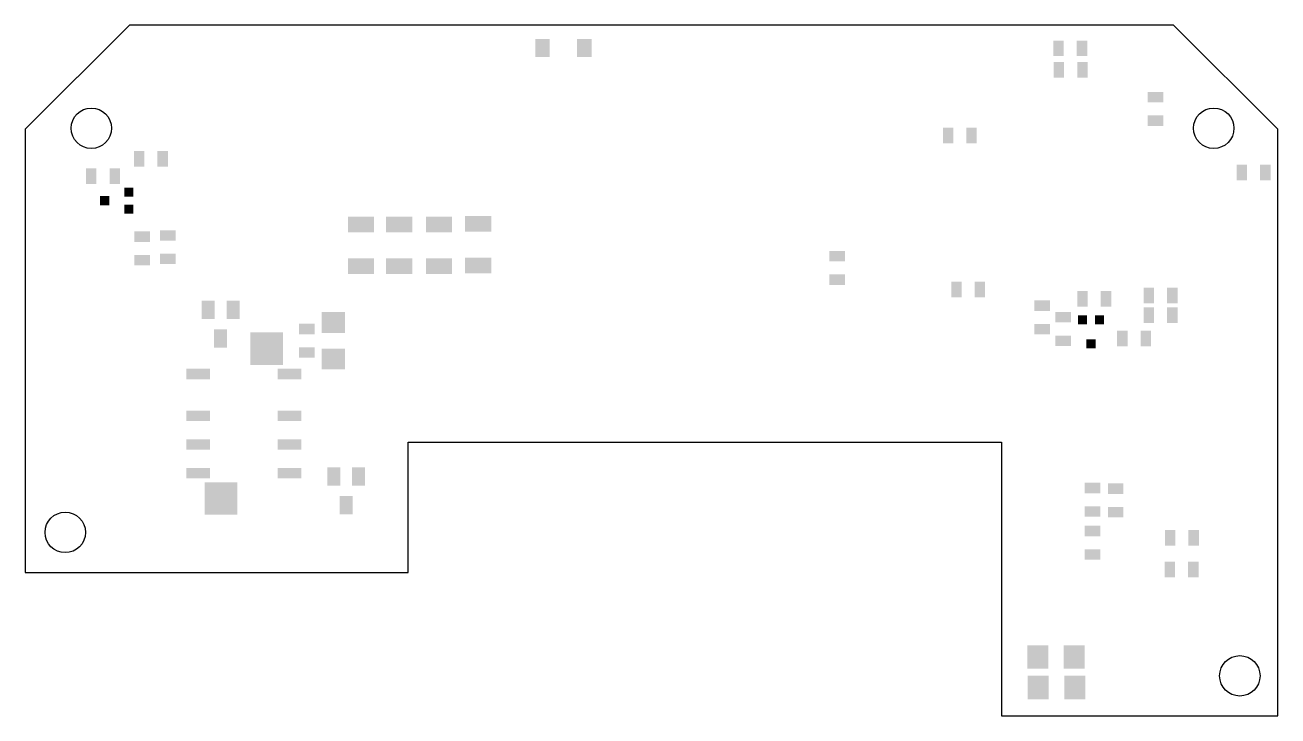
# Model space of a CAD drawing. Extents: x 0 to 96, y -11 to 42.
import ezdxf

# ---------------------------------------------------------------- set-up
doc = ezdxf.new("R2010")
doc.units = 0
doc.layers.add('20', color=53, linetype='CONTINUOUS')
doc.layers.add('32', color=253, linetype='CONTINUOUS')

# ---------------------------------------------------------------- blocks, each defined once
blk = doc.blocks.new('RECT')
blk.add_solid([(-0.5, -0.5), (0.5, -0.5), (-0.5, 0.5), (0.5, 0.5)])

msp = doc.modelspace()

# ---------------------------------------------------------------- linework, layer by layer
at = {"layer": '20'}
for p, q in [((7.9972, 41.9972), (0, 34)), ((88.0028, 41.9972), (7.9972, 41.9972)), ((96, 34), (88.0028, 41.9972)), ((0, 34), (0, 0)), ((96, -11), (96, 34)), ((29.35, 0), (29.35, 10)), ((29.35, 10), (74.81, 10)), ((74.81, 10), (74.81, -11)), ((0, 0), (29.35, 0)), ((74.81, -11), (96, -11))]:
    msp.add_line(p, q, dxfattribs=at)
for centre in [(5.08, 34.08), (91.08, 34.08), (3.08, 3.08), (93.08, -7.92)]:
    msp.add_circle(centre, 1.55, dxfattribs=at)

# ---------------------------------------------------------------- block references
at = {"layer": '32'}
for p, xscale, yscale in [((39.6476, 40.235), 1.1146, 1.3612), ((42.8484, 40.235), 1.1146, 1.3612), ((79.188, 40.21), 0.8, 1.2), ((80.988, 40.21), 0.8, 1.2), ((81.0237, 19.3908), 0.7, 0.7), ((82.3237, 19.3908), 0.7, 0.7), ((81.6737, 17.5408), 0.7, 0.7), ((87.7206, 0.2413), 0.8, 1.2), ((89.5206, 0.2413), 0.8, 1.2), ((77.594, -6.477), 1.6, 1.8), ((80.394, -6.477), 1.6, 1.8), ((77.6321, -8.8138), 1.6, 1.8), ((80.4321, -8.8138), 1.6, 1.8)]:
    msp.add_blockref('RECT', p, dxfattribs=dict(at, xscale=xscale, yscale=yscale))
for p, xscale, yscale, rotation in [((79.216, 38.567), 0.8, 1.2, 180), ((81.016, 38.567), 0.8, 1.2, 180), ((86.614, 36.46), 0.8, 1.2, 90), ((86.614, 34.66), 0.8, 1.2, 90), ((70.728, 33.528), 0.8, 1.2, 180), ((72.528, 33.528), 0.8, 1.2, 180), ((8.74, 31.724), 0.8, 1.2, 180), ((10.54, 31.724), 0.8, 1.2, 180), ((5.074, 30.4), 0.8, 1.2, 180), ((6.874, 30.4), 0.8, 1.2, 180), ((93.2324, 30.6832), 0.8, 1.2, 180), ((95.0324, 30.6832), 0.8, 1.2, 180), ((6.1, 28.521), 0.7, 0.7, 270), ((7.95, 29.171), 0.7, 0.7, 270), ((7.95, 27.871), 0.7, 0.7, 270), ((25.7429, 26.7079), 1.2, 2, 90), ((28.6639, 26.7079), 1.2, 2, 90), ((31.7119, 26.7079), 1.2, 2, 90), ((34.7218, 26.7587), 1.2, 2, 90), ((8.9662, 25.7666), 0.8, 1.2, 90), ((10.9347, 25.8555), 0.8, 1.2, 90), ((8.9662, 23.9666), 0.8, 1.2, 90), ((10.9347, 24.0555), 0.8, 1.2, 90), ((25.7429, 23.5079), 1.2, 2, 90), ((28.6639, 23.5079), 1.2, 2, 90), ((31.7119, 23.5079), 1.2, 2, 90), ((34.7218, 23.5587), 1.2, 2, 90), ((62.23, 24.268), 0.8, 1.2, 90), ((62.23, 22.468), 0.8, 1.2, 90), ((71.363, 21.717), 0.8, 1.2, 180), ((73.163, 21.717), 0.8, 1.2, 180), ((81.0277, 21.0058), 0.8, 1.2, 180), ((82.8277, 21.0058), 0.8, 1.2, 180), ((86.1077, 21.2598), 0.8, 1.2, 180), ((87.9077, 21.2598), 0.8, 1.2, 180), ((77.9399, 20.4707), 0.8, 1.2, 270), ((86.1077, 19.7358), 0.8, 1.2, 180), ((87.9077, 19.7358), 0.8, 1.2, 180), ((23.622, 19.18), 1.6, 1.8, 90), ((79.5401, 19.5817), 0.8, 1.2, 90), ((18.514, 17.18), 2.5, 2.5, 270), ((21.59, 18.68), 0.8, 1.2, 270), ((77.9399, 18.6707), 0.8, 1.2, 270), ((84.0757, 17.9578), 0.8, 1.2, 180), ((85.8757, 17.9578), 0.8, 1.2, 180), ((79.5401, 17.7817), 0.8, 1.2, 90), ((21.59, 16.88), 0.8, 1.2, 270), ((23.622, 16.38), 1.6, 1.8, 90), ((13.264, 15.23), 0.8, 1.8, 270), ((20.264, 15.23), 0.8, 1.8, 270), ((13.264, 12.03), 0.8, 1.8, 270), ((20.264, 12.03), 0.8, 1.8, 270), ((13.264, 9.83), 0.8, 1.8, 270), ((20.264, 9.83), 0.8, 1.8, 270), ((13.264, 7.63), 0.8, 1.8, 270), ((20.264, 7.63), 0.8, 1.8, 270), ((15.014, 5.68), 2.5, 2.5, 270), ((81.788, 6.488), 0.8, 1.2, 90), ((83.566, 6.4372), 0.8, 1.2, 90), ((81.788, 4.688), 0.8, 1.2, 90), ((83.566, 4.6372), 0.8, 1.2, 90), ((81.788, 3.186), 0.8, 1.2, 90), ((87.746, 2.667), 0.8, 1.2, 180), ((89.546, 2.667), 0.8, 1.2, 180), ((81.788, 1.386), 0.8, 1.2, 90)]:
    msp.add_blockref('RECT', p, dxfattribs=dict(at, xscale=xscale, yscale=yscale, rotation=rotation))
at = {"layer": '32', "yscale": 1.4}
for p in [(14.036, 20.15), (15.936, 20.15), (14.986, 17.95), (23.6501, 7.3741), (25.5501, 7.3741), (24.6001, 5.1741)]:
    msp.add_blockref('RECT', p, dxfattribs=at)

doc.saveas('drawing.dxf')
